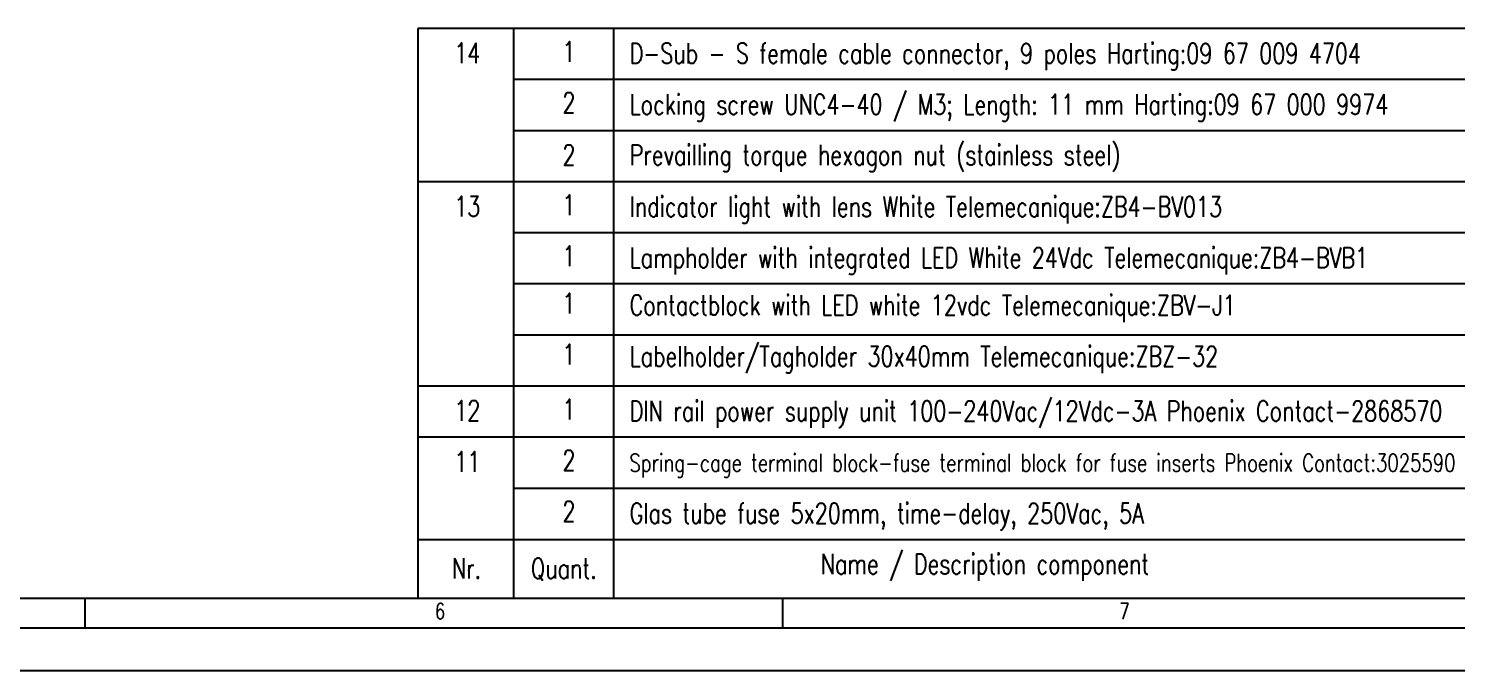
# Model space of a CAD drawing. Extents: x 4137 to 28680, y 2446 to 6814.
# Drawn here: x 5131 to 5466.3, y 3758 to 3908.8 of the extents above; entities that cross this region are included whole.
import ezdxf

# ---------------------------------------------------------------- set-up
doc = ezdxf.new("R2010")
doc.units = 0
doc.header["$LTSCALE"] = 0.5
doc.layers.get('0').update_dxf_attribs({"linetype": 'CONTINUOUS'})
doc.layers.add('DIM', color=5, linetype='CONTINUOUS')
doc.styles.get("Standard").update_dxf_attribs({"font": 'simplex.shx'})

msp = doc.modelspace()

# ---------------------------------------------------------------- linework, layer by layer
at = {"color": 7, "linetype": 'Continuous'}
for p, q in [((4325.23, 3775.02), (5592.83, 3775.02)), ((4318.23, 3768.02), (5970.23, 3768.02)), ((4298.23, 3758.02), (5980.23, 3758.02))]:
    msp.add_line(p, q, dxfattribs=at)
at = {"layer": 'DIM'}
for p, q in [((5222.43, 3908.79), (5222.43, 3775.02)), ((5592.83, 3908.79), (5222.43, 3908.79)), ((5244.95, 3775.02), (5244.95, 3908.79)), ((5268.43, 3775.02), (5268.43, 3908.79)), ((5592.83, 3896.79), (5244.95, 3896.79)), ((5592.83, 3884.79), (5244.95, 3884.79)), ((5592.83, 3884.79), (5244.95, 3884.79)), ((5592.83, 3872.79), (5222.43, 3872.79)), ((5592.83, 3860.79), (5244.95, 3860.79)), ((5592.83, 3848.79), (5244.95, 3848.79)), ((5592.83, 3836.79), (5244.95, 3836.79)), ((5592.83, 3836.79), (5244.95, 3836.79)), ((5592.83, 3824.79), (5222.43, 3824.79)), ((5592.83, 3812.79), (5222.43, 3812.79)), ((5592.83, 3800.79), (5244.95, 3800.79)), ((5222.43, 3788.79), (5592.83, 3788.79))]:
    msp.add_line(p, q, dxfattribs=at)
at = {"layer": 'DIM', "color": 7, "linetype": 'Continuous'}
for p, q in [((5144.23, 3775.02), (5144.23, 3768.02)), ((5308.03, 3775.02), (5308.03, 3768.02))]:
    msp.add_line(p, q, dxfattribs=at)

# ---------------------------------------------------------------- texts
at = {"layer": 'DIM', "width": 0.75}
for s, height, p in [('14', 4.762, (5230.96, 3900.66)), ('1', 4.76, (5256.37, 3900.99)), ('D-Sub - S female cable connector, 9 poles Harting:09 67 009 4704', 4.7625, (5272.15, 3900.57)), ('2', 4.76, (5256.37, 3889)), ('Locking screw UNC4-40 / M3; Length: 11 mm Harting:09 67 000 9974', 4.7625, (5272.15, 3888.58)), ('2', 4.76, (5256.37, 3876.73)), ('Prevailling torque hexagon nut (stainless steel)', 4.7625, (5272.15, 3876.73)), ('13', 4.762, (5230.96, 3864.66)), ('1', 4.76, (5256.37, 3864.99)), ('Indicator light with lens White Telemecanique:ZB4-BV013', 4.7625, (5272.15, 3864.57)), ('1', 4.76, (5256.37, 3853)), ('Lampholder with integrated LED White 24Vdc Telemecanique:ZB4-BVB1', 4.7625, (5272.15, 3852.58)), ('1', 4.76, (5256.37, 3841.86)), ('Contactblock with LED white 12vdc Telemecanique:ZBV-J1', 4.7625, (5272.15, 3841.44)), ('1', 4.76, (5256.37, 3829.86)), ('Labelholder/Tagholder 30x40mm Telemecanique:ZBZ-32', 4.7625, (5272.15, 3829.44)), ('12', 4.762, (5230.96, 3816.66)), ('1', 4.76, (5256.37, 3816.99)), ('DIN rail power supply unit 100-240Vac/12Vdc-3A Phoenix Contact-2868570', 4.7625, (5272.15, 3816.57)), ('2', 4.76, (5256.37, 3804.99)), ('11', 4.762, (5230.96, 3804.66)), ('Spring-cage terminal block-fuse terminal block for fuse inserts Phoenix Contact:3025590', 4.1481, (5272.12, 3804.72)), ('2', 4.76, (5256.37, 3792.99)), ('Glas tube fuse 5x20mm, time-delay, 250Vac, 5A', 4.7625, (5272.15, 3792.57)), ('Name / Description component', 4.7625, (5317.02, 3780.65)), ('Nr.', 4.762, (5230.38, 3779.6)), ('Quant.', 4.762, (5248.97, 3779.6))]:
    msp.add_text(s, height=height, dxfattribs=at).set_placement(p)
at = {"layer": 'DIM', "color": 7, "width": 0.75}
for s, p in [('6', (5226.46, 3770.09)), ('7', (5387.18, 3770.09))]:
    msp.add_text(s, height=3.7, dxfattribs=at).set_placement(p)

doc.saveas('drawing.dxf')
